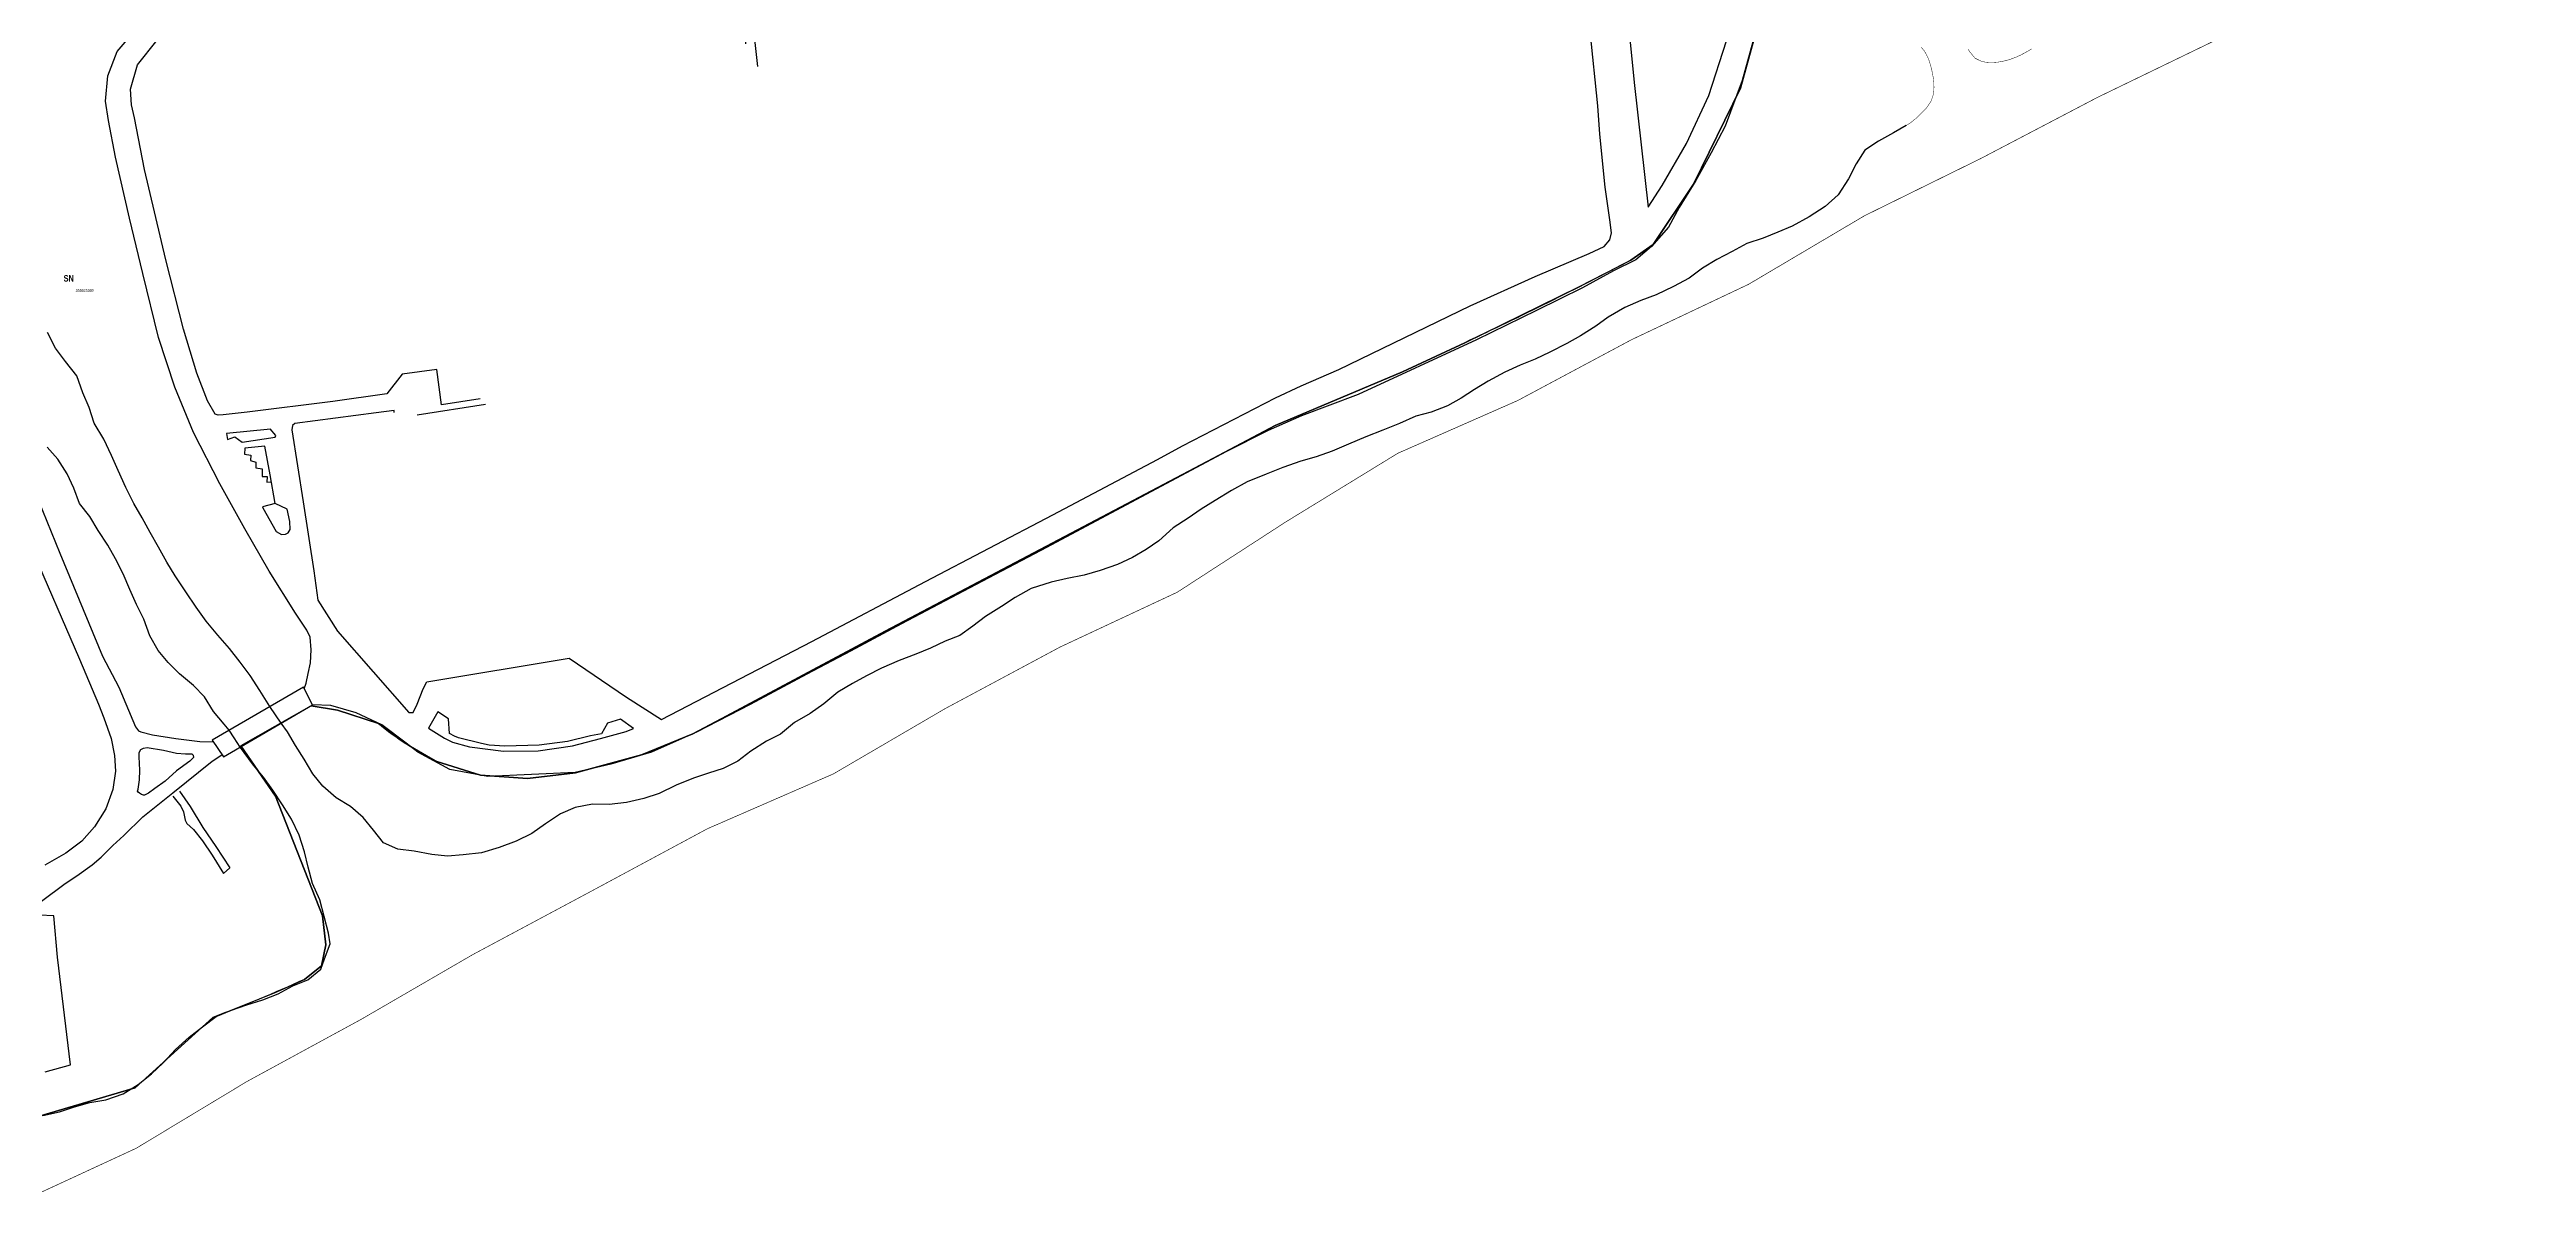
# Model space of a CAD drawing. Extents: x 204548 to 208114, y 4836513 to 4840071.
# Drawn here: x 205074 to 206037, y 4836649 to 4837098 of the extents above; entities that cross this region are included whole.
import ezdxf
from ezdxf.enums import TextEntityAlignment as Align

# ---------------------------------------------------------------- set-up
doc = ezdxf.new("R2010")
doc.units = 0
doc.header["$LTSCALE"] = 1.5
doc.header["$MEASUREMENT"] = 0
for name, color, linetype in [('CD-MALHA-LOTES', 42, 'CONTINUOUS'), ('CD_TXT_QUADRA', 7, 'CONTINUOUS'), ('HD-CURSO-PERENE', 170, 'CONTINUOUS'), ('LM-LIM-SETOR-FISCAL', 2, 'CONTINUOUS'), ('RU-QUADRAS', 6, 'CONTINUOUS'), ('SV-PONTE-BUEIRO', 249, 'CONTINUOUS'), ('SV-RUA-NAO-PAV-S-GUIA-C-GUIA', 7, 'CONTINUOUS'), ('SV-RUA-PAVIM-S-GUIA-C-GUIA', 7, 'CONTINUOUS'), ('Th_NmrPort', 7, 'CONTINUOUS')]:
    doc.layers.add(name, color=color, linetype=linetype)
doc.styles.add('MONOTXT', font='ARIAL.TTF', dxfattribs={"height": 0.2})
doc.styles.get("Standard").update_dxf_attribs({"font": 'swisscbo.ttf'})
doc.linetypes.add('Limite', pattern='A,20,-3,[130,ltypeshp.shx,S=6.35,R=0,X=0,Y=0],-3,20', length=46)

msp = doc.modelspace()

# ---------------------------------------------------------------- linework, layer by layer
at = {"layer": 'CD-MALHA-LOTES', "flags": 128}
msp.add_lwpolyline([(205065.15, 4836681.75), (205107.71, 4836694.33), (205137.89, 4836721.67), (205161.78, 4836731.22), (205173.5, 4836736.42), (205180.02, 4836741.63), (205181.76, 4836749.88), (205180.45, 4836761.16), (205162.21, 4836807.59), (205148.75, 4836827.12), (205176.11, 4836842.74), (205186.32, 4836841.01), (205202.17, 4836835.8), (205212.16, 4836828.42), (205224.96, 4836821.05), (205241.9, 4836815.84), (205260.14, 4836814.54), (205278.81, 4836816.71), (205304.44, 4836823.65), (205324.41, 4836831.9), (205399.32, 4836871.82), (205550.67, 4836951.67), (205600.17, 4836972.5), (205624.38, 4836983.78), (205668.78, 4837005.48), (205688.98, 4837015.89), (205697.67, 4837021.97), (205713.3, 4837045.4), (205731.54, 4837082.72), (205745.44, 4837133.06)], dxfattribs=at)
at = {"layer": 'HD-CURSO-PERENE', "const_width": 0.18, "flags": 128}
for points in [[(205801.84, 4837098.57), (205803.1, 4837097.05), (205804.5, 4837094.42), (205805.01, 4837092.99), (205805.44, 4837091.53), (205805.94, 4837089.55), (205806.5, 4837086.61), (205806.67, 4837085.11), (205806.75, 4837083.03), (205806.67, 4837081.5), (205806.43, 4837079.99), (205805.65, 4837077.68), (205803.99, 4837075.22), (205802.96, 4837074.09), (205801.89, 4837073.01), (205800.75, 4837071.88), (205799.64, 4837070.86), (205797.3, 4837069.01), (205795.98, 4837068.24)], [(205844.69, 4837097.94), (205843.4, 4837097.18), (205841.46, 4837096.1), (205840.11, 4837095.42), (205838.74, 4837094.79), (205836.05, 4837093.78), (205833.17, 4837093.07), (205831.68, 4837092.84), (205830.15, 4837092.71), (205828.27, 4837092.69), (205826.69, 4837092.82), (205825.18, 4837093.13), (205822.76, 4837094.33), (205820.85, 4837096.6), (205820, 4837097.88)]]:
    msp.add_lwpolyline(points, dxfattribs=at)
at = {"layer": 'HD-CURSO-PERENE', "flags": 128}
for points in [[(205795.98, 4837068.24), (205790.99, 4837065.34), (205785.17, 4837062.11), (205779.94, 4837058.68), (205776.52, 4837053.29), (205773.59, 4837047.54), (205769.54, 4837041.25), (205764.47, 4837036.71), (205758.3, 4837032.66), (205751.67, 4837029.13), (205746.11, 4837026.73), (205740.4, 4837024.39), (205734.02, 4837022.35), (205728.38, 4837019.29), (205722.39, 4837016.1), (205716.74, 4837012.75), (205711.61, 4837008.83), (205705.47, 4837005.68), (205698.77, 4837002.42), (205692.8, 4837000.15), (205686.55, 4836997.48), (205680.19, 4836993.72), (205675.28, 4836990.21), (205669.38, 4836986.52), (205664.06, 4836983.44), (205657.45, 4836980.17), (205651.74, 4836977.44), (205645.89, 4836975.05), (205639.99, 4836972.37), (205633.48, 4836968.81), (205628.16, 4836965.63), (205623.05, 4836962.22), (205617.75, 4836959.3), (205611.31, 4836956.88), (205605.35, 4836955.2), (205599.05, 4836952.37), (205592.53, 4836949.77), (205585.96, 4836947.17), (205579.2, 4836944.38), (205572.92, 4836941.68), (205566.66, 4836939.47), (205560.74, 4836937.79), (205553.64, 4836935.35), (205547.22, 4836932.69), (205539.86, 4836929.71), (205533.68, 4836926.42), (205527.41, 4836922.52), (205522.01, 4836919.11), (205516.92, 4836915.63), (205511.12, 4836911.89), (205505.55, 4836906.82), (205500.59, 4836903.41), (205495.25, 4836900.4), (205489.41, 4836897.65), (205482.65, 4836895.34), (205476.44, 4836893.47), (205469.82, 4836892.18), (205463.64, 4836890.72), (205455.87, 4836888.26), (205449.61, 4836884.75), (205444.4, 4836881.25), (205438.14, 4836877.39), (205433.27, 4836873.64), (205428.11, 4836870.08), (205422.44, 4836867.86), (205416.75, 4836865.15), (205411.1, 4836862.81), (205404.58, 4836860.36), (205397.69, 4836857.39), (205391.85, 4836854.39), (205386.43, 4836851.36), (205380.71, 4836848.08), (205375.37, 4836843.52), (205369.96, 4836839.73), (205363.92, 4836836.29), (205358.48, 4836831.73), (205352.99, 4836829.02), (205346.92, 4836825.06), (205341.83, 4836821.24), (205336.22, 4836818.4), (205330.45, 4836816.57), (205324.7, 4836814.57), (205317.93, 4836811.88), (205311.31, 4836808.64), (205305.39, 4836806.67), (205298.62, 4836805.18), (205291.86, 4836804.37), (205285.43, 4836804.47), (205278.69, 4836803.2), (205272.91, 4836800.69), (205267.16, 4836796.85), (205261.77, 4836793.12), (205255.77, 4836790.1), (205249.13, 4836787.67), (205242.32, 4836785.66), (205235.17, 4836784.77), (205229.1, 4836784.29), (205222.93, 4836784.98), (205216.13, 4836786.21), (205209.76, 4836786.99), (205204.18, 4836789.51), (205200.3, 4836794.35), (205196.32, 4836799.29), (205191.31, 4836803.62), (205185.82, 4836806.99), (205180.56, 4836811.46), (205176.7, 4836816.23), (205173.33, 4836822), (205170.02, 4836827.25), (205166.89, 4836832.62), (205164.43, 4836836.02), (205160.06, 4836842.46), (205156.12, 4836848.61), (205152.35, 4836854.44), (205148.46, 4836859.65), (205144.32, 4836865.01), (205139.78, 4836870.19), (205135.25, 4836875.65), (205131.33, 4836880.99), (205127.37, 4836887.06), (205123.25, 4836893.21), (205119.99, 4836898.56), (205116.67, 4836904.33), (205113.44, 4836910.09), (205110.41, 4836915.76), (205107.14, 4836921.38), (205103.99, 4836927.61), (205101.07, 4836934.11), (205098.51, 4836940.04), (205095.49, 4836946.34), (205091.7, 4836952.55), (205089.73, 4836958.62), (205087.37, 4836964.3), (205084.94, 4836970.94), (205080.61, 4836976.5), (205076.71, 4836981.71), (205073.54, 4836987.82)], [(205071.75, 4836683.6), (205078.3, 4836685.02), (205084.04, 4836686.97), (205090.1, 4836688.59), (205096.26, 4836689.68), (205102.97, 4836691.98), (205108.79, 4836695.55), (205113.95, 4836699.79), (205118.56, 4836703.97), (205123.37, 4836709.12), (205128.7, 4836714), (205133.86, 4836717.94), (205139.17, 4836722.03), (205145.08, 4836724.52), (205151.07, 4836726.52), (205157.31, 4836728.51), (205163.28, 4836730.87), (205168.92, 4836733.93), (205174.82, 4836736.27), (205179.77, 4836740.34), (205181.25, 4836744.44), (205183.4, 4836750.25), (205182.76, 4836754.4), (205181.06, 4836760.88), (205179.49, 4836767.33), (205176.57, 4836773.64), (205174.95, 4836780.09), (205173.47, 4836786), (205171.41, 4836792.51), (205168.48, 4836798.72), (205164.94, 4836804.31), (205161.14, 4836809.97), (205157.52, 4836815), (205153.68, 4836819.65), (205150, 4836824.59), (205148.42, 4836826.66), (205146.14, 4836830.32), (205144.2, 4836833.25), (205142.29, 4836835.63), (205138.12, 4836840.52), (205134.55, 4836846.15), (205130.28, 4836850.65), (205124.9, 4836855.1), (205120.45, 4836859.49), (205116.62, 4836864.24), (205113.39, 4836869.95), (205111.01, 4836876.39), (205108.18, 4836882.06), (205105.62, 4836887.89), (205102.96, 4836893.96), (205100.08, 4836899.82), (205097.04, 4836905.1), (205093.33, 4836910.87), (205090, 4836916.24), (205086.03, 4836921.38), (205083.81, 4836927.26), (205081.22, 4836932.92), (205077.58, 4836938.62), (205073.4, 4836943.17)]]:
    msp.add_lwpolyline(points, dxfattribs=at)
at = {"layer": 'LM-LIM-SETOR-FISCAL', "color": 7, "linetype": 'Limite', "ltscale": 0.1, "const_width": 0.25}
msp.add_lwpolyline([(206057.04, 4837168.72), (206010.92, 4837145.35), (205965.02, 4837120.97), (205916.35, 4837101.41), (205870.37, 4837079.16), (205824.99, 4837055.4), (205779.76, 4837033.14), (205734.7, 4837006.5), (205689.24, 4836984.99), (205644.98, 4836961.34), (205598.41, 4836940.86), (205554.85, 4836914.18), (205512.65, 4836886.85), (205467.19, 4836865.59), (205422.56, 4836841.69), (205379.02, 4836816.27), (205330.06, 4836794.96), (205284.03, 4836770.21), (205238.89, 4836746.07), (205195.48, 4836720.89), (205151.09, 4836696.74), (205108.05, 4836670.8), (205060.32, 4836648.72)], dxfattribs=at)
at = {"layer": 'RU-QUADRAS', "color": 6, "linetype": 'Continuous'}
msp.add_lwpolyline([(205745.44, 4837133.06), (205731.54, 4837082.72), (205713.3, 4837045.4), (205697.67, 4837021.97), (205688.98, 4837015.89, -0.010626), (205624.38, 4836983.78), (205600.17, 4836972.5), (205550.67, 4836951.67), (205324.41, 4836831.9), (205304.44, 4836823.65), (205278.81, 4836816.71), (205260.14, 4836814.54), (205241.9, 4836815.84), (205224.96, 4836821.05, -0.056978), (205202.17, 4836835.8), (205186.32, 4836841.01), (205176.11, 4836842.74), (205148.75, 4836827.12), (205162.21, 4836807.59), (205180.45, 4836761.16), (205181.76, 4836749.88), (205180.02, 4836741.63), (205173.5, 4836736.42, -0.018653), (205137.89, 4836721.67), (205107.71, 4836694.33), (205065.15, 4836681.75)], format="xyb", dxfattribs=at)
at = {"layer": 'SV-PONTE-BUEIRO', "flags": 128}
msp.add_lwpolyline([(205173.09, 4836850.03), (205137.62, 4836829.43), (205141.98, 4836822.89), (205176.52, 4836843.1)], close=True, dxfattribs=at)
at = {"layer": 'SV-RUA-NAO-PAV-S-GUIA-C-GUIA', "flags": 128}
for points in [[(205122.34, 4836807.58), (205125.46, 4836803.71), (205126.4, 4836801.54), (205127.07, 4836798.34), (205127.8, 4836796.95), (205130.35, 4836794.6), (205133.82, 4836790.29), (205137.55, 4836784.69), (205141.99, 4836777.61)], [(205124.87, 4836809.55), (205129.04, 4836803.63), (205133.98, 4836795.47), (205139, 4836788.07), (205144.51, 4836779.73), (205141.99, 4836777.61)]]:
    msp.add_lwpolyline(points, dxfattribs=at)
at = {"layer": 'SV-RUA-PAVIM-S-GUIA-C-GUIA', "flags": 128}
for points in [[(205345.01, 4837099.94), (205342.73, 4837131.72), (205343, 4837132.53), (205348.83, 4837134.8), (205349.79, 4837133.85), (205350.24, 4837130.35), (205349.93, 4837129.56), (205346.26, 4837124.69), (205348.02, 4837105.08), (205349.58, 4837091.14)], [(205173.4, 4836849.34), (205174.08, 4836851.47), (205174.9, 4836855.22), (205175.77, 4836859.4), (205176.02, 4836864.43), (205175.71, 4836869.35), (205174.34, 4836872.08), (205169.95, 4836878.7), (205159.75, 4836895.05), (205150.33, 4836911.54), (205140.58, 4836928.91), (205130.39, 4836948.93), (205123.04, 4836966.5), (205116.76, 4836985.88), (205110.58, 4837010.69), (205105.4, 4837032.15), (205099.96, 4837055.87), (205097.29, 4837070.16), (205096.11, 4837077.61), (205097.01, 4837087.54), (205100.61, 4837096.94), (205111.36, 4837109.58)], [(205241.76, 4836962.05), (205226.78, 4836959.67), (205224.88, 4836973.44), (205211.48, 4836971.61), (205205.47, 4836963.9), (205184.45, 4836960.95), (205151.13, 4836956.84), (205141.9, 4836955.79), (205139.93, 4836955.59), (205138.73, 4836956), (205135.82, 4836961.25), (205131.65, 4836971.92), (205126.47, 4836989.04), (205119.55, 4837016.05), (205111.25, 4837051.08), (205107.34, 4837071.21), (205106.3, 4837076.24), (205105.85, 4837082.32), (205108.51, 4837091.83), (205116.19, 4837101.33)], [(205208.29, 4836956.75), (205208.31, 4836957.53), (205201.29, 4836956.59), (205169.7, 4836952.46), (205168.75, 4836951.7), (205168.51, 4836950), (205172.93, 4836922.02), (205177.07, 4836895.11), (205178.67, 4836883.81), (205186.26, 4836871.74), (205214.04, 4836840.16), (205215.72, 4836840.1), (205217.23, 4836843.4), (205219.63, 4836849.29), (205221, 4836852.04), (205276.36, 4836861.2), (205298.61, 4836846.14), (205312.26, 4836837.41), (205342.88, 4836853.31), (205370.58, 4836867.69), (205414.87, 4836891.08), (205464.32, 4836916.98), (205504.98, 4836938.42), (205514.71, 4836943.79), (205550.87, 4836962.44), (205560.88, 4836967.09), (205575.41, 4836973.41), (205626.52, 4836998.12), (205651.75, 4837009.54), (205672.77, 4837018.49), (205678.61, 4837021.22), (205680.76, 4837023.72), (205681.43, 4837026.44), (205680.72, 4837031.51), (205678.96, 4837044.23), (205676.93, 4837064.82), (205676.07, 4837075.8), (205673.12, 4837104.87)], [(205736.38, 4837100.72), (205732.27, 4837085.65), (205725.6, 4837067.95), (205720.21, 4837057.64), (205714.16, 4837046.86), (205707.67, 4837036.34), (205703.54, 4837028.75), (205696.98, 4837021.13), (205690.83, 4837016.04), (205682.26, 4837011.71), (205670.14, 4837005.17), (205652.3, 4836996.3), (205629, 4836984.89), (205582.97, 4836963.66), (205560.91, 4836955.41), (205548.03, 4836949.75), (205531.55, 4836941.37), (205510.47, 4836930.11), (205459.68, 4836903.08), (205436.71, 4836890.97), (205405.53, 4836874.53), (205385.7, 4836863.92), (205368.66, 4836855.02), (205346.64, 4836843.23), (205325.79, 4836832.48), (205308.29, 4836824.76), (205292.55, 4836820.1), (205278.69, 4836816.81), (205244.74, 4836815.2), (205229.93, 4836818.01), (205217.5, 4836824.67), (205212.98, 4836828.15), (205203.56, 4836835.27), (205193.58, 4836839.98), (205183.65, 4836842.88), (205176.52, 4836843.1)], [(205029.48, 4837064.84), (205028.83, 4837064.79), (205025.87, 4837064.25), (205023.62, 4837063.71), (205022.08, 4837061.83), (205021.99, 4837057.07), (205024.53, 4837043.03), (205028.82, 4837025.6), (205033.44, 4837009.07), (205036.48, 4837001.07), (205043.63, 4836985), (205050.75, 4836967.82), (205068.28, 4836926.89), (205078.34, 4836902.06), (205094.98, 4836861.95), (205101.36, 4836849.97), (205107.78, 4836834.53), (205108.97, 4836833.01), (205109.82, 4836832.55), (205114.43, 4836831.46), (205123.49, 4836830), (205132.82, 4836828.85), (205138.11, 4836828.69)], [(205217.31, 4836955.74), (205243.87, 4836959.95)], [(205160.21, 4836950.24), (205143.14, 4836948.57), (205143.58, 4836946.22), (205146.43, 4836947.17), (205149.26, 4836945.15), (205162.07, 4836947.07), (205162.32, 4836947.79), (205160.16, 4836950.29)], [(205162.05, 4836921.3), (205157.17, 4836920.03), (205157.27, 4836919.61), (205162.51, 4836910.51), (205164.53, 4836909.33), (205166.03, 4836909.43), (205167.11, 4836909.94), (205167.94, 4836911.18), (205167.78, 4836914.36), (205166.77, 4836919.18), (205162.05, 4836921.3), (205160.18, 4836932.47), (205158.02, 4836943.57), (205150.25, 4836942.89), (205150.21, 4836940.54), (205152.63, 4836940.13), (205152.5, 4836938.03), (205154.6, 4836937.4), (205154.54, 4836935.17), (205157.03, 4836934.8), (205157, 4836931.77), (205158.9, 4836931.76), (205158.85, 4836929.59), (205160.64, 4836929.72)], [(205066.73, 4836905.37), (205085.97, 4836860.85), (205093.36, 4836843.39), (205095.53, 4836838), (205098.33, 4836829.96), (205099.61, 4836823.4), (205099.99, 4836817.29), (205099, 4836810.26), (205096.28, 4836802.67), (205091.91, 4836795.74), (205086.95, 4836790.11), (205080.71, 4836785.41), (205072.56, 4836780.79)], [(205225.24, 4836840.42), (205221.61, 4836834.05)], [(205221.61, 4836834.05), (205227.92, 4836830.14), (205230.96, 4836828.63), (205237.56, 4836826.78), (205250.8, 4836825.12), (205264.25, 4836825.26), (205277.69, 4836827.15), (205288.47, 4836830.02), (205298.5, 4836832.78)], [(205233.26, 4836830.34), (205231.77, 4836830.97), (205229.79, 4836831.95), (205229.38, 4836837.72), (205225.24, 4836840.42)], [(205288.91, 4836831.9), (205284.59, 4836831), (205275.71, 4836828.84), (205264.69, 4836827.49), (205251.32, 4836827.05), (205245.25, 4836827.47), (205242.27, 4836828.05), (205233.26, 4836830.34)], [(205298.5, 4836832.78), (205301.35, 4836833.96), (205296.3, 4836837.49), (205291.21, 4836835.96), (205288.91, 4836831.9)], [(205071.32, 4836766.86), (205080.41, 4836773.66), (205085.04, 4836776.72), (205090.95, 4836780.98), (205094.45, 4836783.96), (205098.92, 4836788.49), (205103.27, 4836792.3), (205110.7, 4836799.63), (205122.28, 4836808.91), (205137.6, 4836821.25), (205141.31, 4836823.69)], [(205072.75, 4836700.55), (205082.54, 4836703.22), (205077.43, 4836745.02), (205076.05, 4836761.11), (205070.53, 4836761.32)]]:
    msp.add_lwpolyline(points, dxfattribs=at)
for points in [[(205731.93, 4837124.19), (205707.39, 4837121.65), (205687.32, 4837119.66), (205686.89, 4837119.01), (205690.28, 4837084.97), (205695.63, 4837036.45), (205701.16, 4837044.93), (205710.59, 4837061.24), (205719.25, 4837079.82), (205726.08, 4837101.06), (205730.16, 4837115.37)], [(205109.21, 4836824.63), (205109.9, 4836825.76), (205110.93, 4836826.25), (205112.28, 4836826.55), (205118.65, 4836825.52), (205123.72, 4836824.35), (205127.22, 4836824.11), (205129.73, 4836824.09), (205130.24, 4836823.59), (205130.32, 4836822.7), (205128.96, 4836821.27), (205123.74, 4836817.41), (205119.29, 4836813.5), (205115.28, 4836810.6), (205112.79, 4836808.84), (205111.3, 4836808.02), (205110.91, 4836807.96), (205110.12, 4836808.25), (205109.38, 4836808.79), (205108.78, 4836809.23), (205108.63, 4836809.56), (205108.79, 4836810.39), (205109.33, 4836813.99), (205109.46, 4836817.77), (205109.17, 4836822.85)]]:
    msp.add_lwpolyline(points, close=True, dxfattribs=at)

# ---------------------------------------------------------------- texts
at = {"layer": 'CD_TXT_QUADRA', "linetype": 'Continuous', "style": 'MONOTXT'}
msp.add_text('358825389', height=1, dxfattribs=at).set_placement((205084.52, 4837003.64))
at = {"layer": 'Th_NmrPort', "color": 1}
msp.add_text('SN', height=2.5, dxfattribs=at).set_placement((205079.86, 4837008.81), align=Align.MIDDLE_LEFT)

doc.saveas('drawing.dxf')
